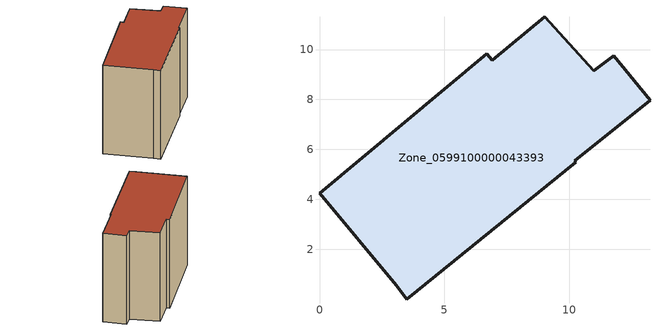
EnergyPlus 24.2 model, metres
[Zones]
Zone_0599100000043393
 floor ground (C_G): 10.98,9.16 11.78,9.76 13.23,7.98 10.22,5.54 10.26,5.49 3.5,0 3.07,0.56 0,4.24 6.7,9.82 6.91,9.57 9.01,11.31 z0
 wall outside (C_F): 6.7,9.82 0,4.24 3.07,0.56 3.5,0 10.26,5.49 10.22,5.54 13.23,7.98 11.78,9.76 10.98,9.16 9.01,11.31 6.91,9.57 6.7,9.82 z0:9.32
 roof outside (C_R): 3.5,0 10.26,5.49 10.22,5.54 13.23,7.98 11.78,9.76 10.98,9.16 9.01,11.31 6.91,9.57 6.7,9.82 0,4.24 3.07,0.56 z9.32
[BUILDING]
Pand.0599100000043393: North Axis=0; Terrain=City; Loads Convergence Tolerance Value=0.04; Temperature Convergence Tolerance Value=0.4; Solar Distribution=FullExterior; Maximum Number of Warmup Days=25; Minimum Number of Warmup Days=1
[Site:Location]
Rotterdam.The.Hague.AP_ZH_NLD Design_Conditions: Latitude=51.96; Longitude=4.45; Time Zone=1; Elevation=-4.5
[SITE:GROUNDTEMPERATURE:BUILDINGSURFACE]
18, 18, 18, 18, 18, 18, 18, 18, 18, 18, 18, 18
[MATERIAL] Thermal Absorptance=0.9; Solar Absorptance=0.7; Visible Absorptance=0.7
Name | Roughness | Thickness | Conductivity | Density | Specific Heat
G.TI.1946 | MediumSmooth | 0.15 | 1 | 540 | 1210
F.TI.1946 | Rough | 0.3 | 0.857143 | 1920 | 840
R.TI.1946 | MediumRough | 0.2 | 0.1 | 1500 | 1000
[CONSTRUCTION]
C_G: G.TI.1946
C_F: F.TI.1946
C_R: R.TI.1946
[ZONE]
Zone_0599100000043393: Type=1; Multiplier=1; Ceiling Height=Autocalculate; Volume=Autocalculate; Floor Area=autocalculate; Part of Total Floor Area=Yes
[ZONEINFILTRATION:DESIGNFLOWRATE]
Infil_Zone_0599100000043393: Zone or ZoneList or Space or SpaceList=Zone_0599100000043393; Schedule=AlwaysOn; Design Flow Rate Calculation Method=Flow/Area; Flow Rate per Floor Area=0.003; Constant Term Coefficient=1; Temperature Term Coefficient=0; Velocity Term Coefficient=0; Velocity Squared Term Coefficient=0
[HVACTEMPLATE:ZONE:IDEALLOADSAIRSYSTEM]
Zone_0599100000043393: Maximum Heating Supply Air Temperature=50; Minimum Cooling Supply Air Temperature=13; Maximum Heating Supply Air Humidity Ratio=0.0156; Minimum Cooling Supply Air Humidity Ratio=0.0077; Heating Limit=NoLimit; Cooling Limit=NoLimit; Dehumidification Control Type=ConstantSensibleHeatRatio; Cooling Sensible Heat Ratio=0.7; Dehumidification Setpoint=60; Humidification Control Type=None; Humidification Setpoint=30; Outdoor Air Method=None; Outdoor Air Flow Rate per Person=0.00944; Outdoor Air Flow Rate per Zone Floor Area=0; Outdoor Air Flow Rate per Zone=0; Demand Controlled Ventilation Type=None; Outdoor Air Economizer Type=NoEconomizer; Heat Recovery Type=None; Sensible Heat Recovery Effectiveness=0.7; Latent Heat Recovery Effectiveness=0.65
[ZONECONTROL:THERMOSTAT]
ThermostatControl_Zone_0599100000043393: Zone or ZoneList=Zone_0599100000043393; Control Type Schedule=DualSetpointControlType; Control 1=Thermostat_Zone_0599100000043393; Temperature Difference Between Cutout And Setpoint=0
[THERMOSTATSETPOINT:DUALSETPOINT]
Thermostat_Zone_0599100000043393: Heating Setpoint Temperature Schedule=HeatingSetpoint_Zone_0599100000043393; Cooling Setpoint Temperature Schedule=CoolingSetpoint_Zone_0599100000043393
[SCHEDULE:COMPACT]
HeatingSetpoint_Zone_0599100000043393: Through: 12/31, For: AllDays, Until: 24:00, 21
CoolingSetpoint_Zone_0599100000043393: Through: 12/31, For: AllDays, Until: 24:00, 24
DualSetpointControlType: Through: 12/31, For: AllDays, Until: 24:00, 4
AlwaysOn: Through: 12/31, For: AllDays, Until: 24:00, 1
